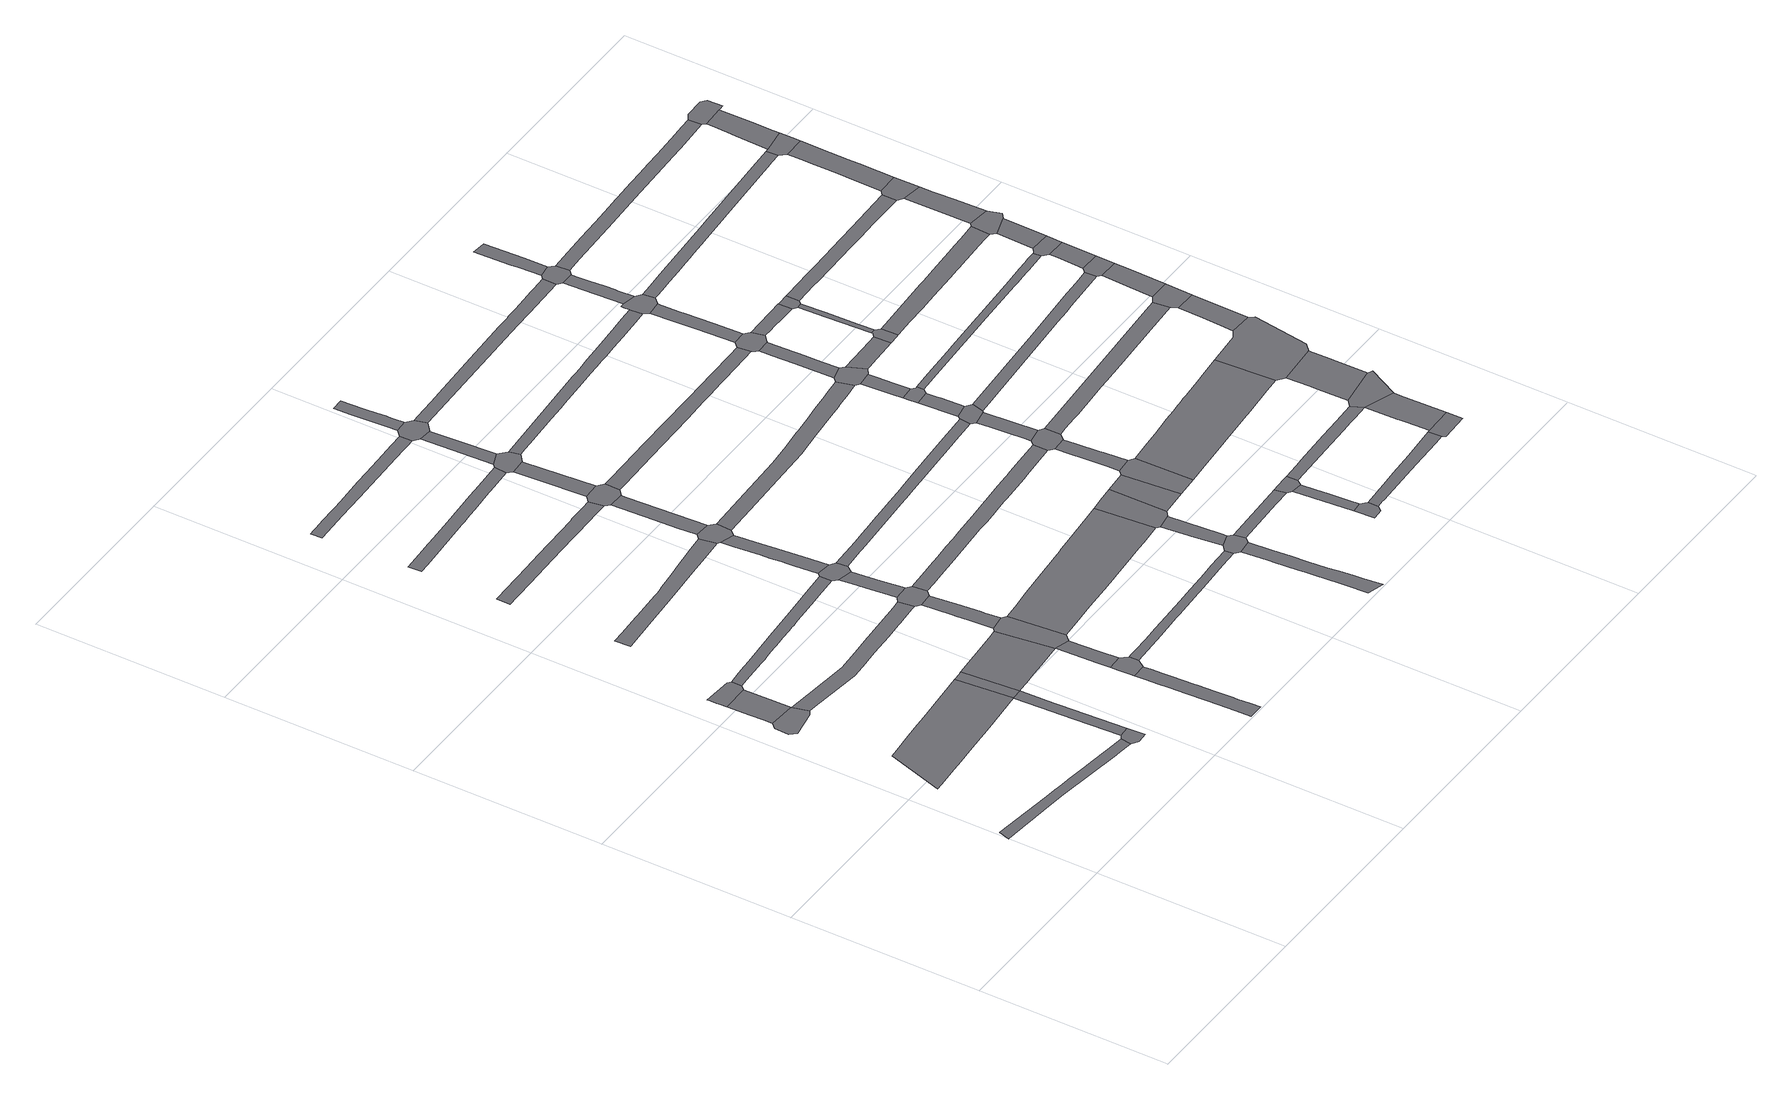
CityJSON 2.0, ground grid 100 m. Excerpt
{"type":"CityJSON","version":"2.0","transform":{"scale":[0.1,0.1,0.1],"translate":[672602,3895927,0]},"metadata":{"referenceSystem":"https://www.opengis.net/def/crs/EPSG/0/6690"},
"CityObjects":{
"road1":{"type":"Road","attributes":{"function":"9","usage":"9","RoadStructureAttribute.widthType":"3","RoadStructureAttribute.width":5.33,"RoadStructureAttribute.sectionType":"1"},"geometry":[{"type":"MultiSurface","lod":"1","boundaries":[[[0,1,2,3,4,5,6,7,8,9,10,11,12,13,14,15,16,17,18,19,20,21,22]]]}]},
"road2":{"type":"Road","attributes":{"function":"9","usage":"9","RoadStructureAttribute.widthType":"9","RoadStructureAttribute.width":-9999,"RoadStructureAttribute.sectionType":"9"},"geometry":[{"type":"MultiSurface","lod":"1","boundaries":[[[23,24,25,26,27,28,29]]]}]},
"road3":{"type":"Road","attributes":{"function":"9","usage":"9","RoadStructureAttribute.widthType":"2","RoadStructureAttribute.width":12.45,"RoadStructureAttribute.sectionType":"1"},"geometry":[{"type":"MultiSurface","lod":"1","boundaries":[[[30,31,32,33,26,25,34,35]]]}]},
"road4":{"type":"Road","attributes":{"function":"9","usage":"2","RoadStructureAttribute.widthType":"1","RoadStructureAttribute.width":29.65,"RoadStructureAttribute.sectionType":"1"},"geometry":[{"type":"MultiSurface","lod":"1","boundaries":[[[36,37,38,39,40,41,42,43,44,45,46,47,48,49]]]}]},
"road5":{"type":"Road","attributes":{"function":"9","usage":"9","RoadStructureAttribute.widthType":"9","RoadStructureAttribute.width":-9999,"RoadStructureAttribute.sectionType":"9"},"geometry":[{"type":"MultiSurface","lod":"1","boundaries":[[[50,51,52,53,54,55,30,35,56]]]}]},
"road6":{"type":"Road","attributes":{"function":"9","usage":"9","RoadStructureAttribute.widthType":"9","RoadStructureAttribute.width":-9999,"RoadStructureAttribute.sectionType":"9"},"geometry":[{"type":"MultiSurface","lod":"1","boundaries":[[[57,58,59,60,9,8]]]}]},
"road7":{"type":"Road","attributes":{"function":"9","usage":"9","RoadStructureAttribute.widthType":"3","RoadStructureAttribute.width":5.68,"RoadStructureAttribute.sectionType":"1"},"geometry":[{"type":"MultiSurface","lod":"1","boundaries":[[[61,36,62,63,64,60,59,65,66,67,68]]]}]},
"road8":{"type":"Road","attributes":{"function":"9","usage":"9","RoadStructureAttribute.widthType":"9","RoadStructureAttribute.width":-9999,"RoadStructureAttribute.sectionType":"9"},"geometry":[{"type":"MultiSurface","lod":"1","boundaries":[[[36,61,69,70,71,37]]]}]},
"road9":{"type":"Road","attributes":{"function":"9","usage":"9","RoadStructureAttribute.widthType":"2","RoadStructureAttribute.width":7.57,"RoadStructureAttribute.sectionType":"1"},"geometry":[{"type":"MultiSurface","lod":"1","boundaries":[[[25,24,72,73,74,75,76,77,78,79,80,81,82,83,84,85,86,87,88,89,90,91]]]}]},
"road10":{"type":"Road","attributes":{"function":"9","usage":"9","RoadStructureAttribute.widthType":"3","RoadStructureAttribute.width":5.57,"RoadStructureAttribute.sectionType":"1"},"geometry":[{"type":"MultiSurface","lod":"1","boundaries":[[[92,93,94,95,96,97,98,99,100,101,102,103,104,105,106,107,108,109,110,111,112,113,114,115,116,117,118,119,50,56]]]}]},
"road11":{"type":"Road","attributes":{"function":"9","usage":"2","RoadStructureAttribute.widthType":"1","RoadStructureAttribute.width":29.65,"RoadStructureAttribute.sectionType":"1"},"geometry":[{"type":"MultiSurface","lod":"1","boundaries":[[[120,121,122,70,69,123,124,125,126,127,128]]]}]},
"road12":{"type":"Road","attributes":{"function":"9","usage":"9","RoadStructureAttribute.widthType":"2","RoadStructureAttribute.width":8.12,"RoadStructureAttribute.sectionType":"1"},"geometry":[{"type":"MultiSurface","lod":"1","boundaries":[[[129,130,131,132,133,134,135,136,137,138,139,140,141,142,143,144,145,146,147,148,149,150]]]}]},
"road13":{"type":"Road","attributes":{"function":"9","usage":"9","RoadStructureAttribute.widthType":"2","RoadStructureAttribute.width":7.24,"RoadStructureAttribute.sectionType":"1"},"geometry":[{"type":"MultiSurface","lod":"1","boundaries":[[[151,152,153,154,155,156,157,158,159,160,161,162,163,164,165,166,167,168,169,170,171,172]]]}]},
"road14":{"type":"Road","attributes":{"function":"9","usage":"9","RoadStructureAttribute.widthType":"9","RoadStructureAttribute.width":-9999,"RoadStructureAttribute.sectionType":"9"},"geometry":[{"type":"MultiSurface","lod":"1","boundaries":[[[173,174,175,176,177,178,141,140,179,180]]]}]},
"road15":{"type":"Road","attributes":{"function":"9","usage":"9","RoadStructureAttribute.widthType":"2","RoadStructureAttribute.width":8.12,"RoadStructureAttribute.sectionType":"1"},"geometry":[{"type":"MultiSurface","lod":"1","boundaries":[[[181,182,183,184,175,174,185,186,128]]]}]},
"road16":{"type":"Road","attributes":{"function":"9","usage":"9","RoadStructureAttribute.widthType":"2","RoadStructureAttribute.width":6.75,"RoadStructureAttribute.sectionType":"1"},"geometry":[{"type":"MultiSurface","lod":"1","boundaries":[[[187,188,189,190,191,192,193,194,195,196,197,198,199,200,201,202,203,204,205,206,207,208,209,210]]]}]},
"road17":{"type":"Road","attributes":{"function":"9","usage":"9","RoadStructureAttribute.widthType":"9","RoadStructureAttribute.width":-9999,"RoadStructureAttribute.sectionType":"9"},"geometry":[{"type":"MultiSurface","lod":"1","boundaries":[[[211,212,120,128,186,213,214,215]]]}]},
"road18":{"type":"Road","attributes":{"function":"9","usage":"9","RoadStructureAttribute.widthType":"2","RoadStructureAttribute.width":7.57,"RoadStructureAttribute.sectionType":"1"},"geometry":[{"type":"MultiSurface","lod":"1","boundaries":[[[216,217,218,219,212,211,220,221,222,223,224,225]]]}]},
"road19":{"type":"Road","attributes":{"function":"9","usage":"9","RoadStructureAttribute.widthType":"2","RoadStructureAttribute.width":6.15,"RoadStructureAttribute.sectionType":"1"},"geometry":[{"type":"MultiSurface","lod":"1","boundaries":[[[226,227,228,229,230,231,232,233,234,235,236,237,238,239,240,241,242,243,244]]]}]},
"road20":{"type":"Road","attributes":{"function":"9","usage":"9","RoadStructureAttribute.widthType":"9","RoadStructureAttribute.width":-9999,"RoadStructureAttribute.sectionType":"9"},"geometry":[{"type":"MultiSurface","lod":"1","boundaries":[[[224,245,246,247,248,85,84,225]]]}]},
"road21":{"type":"Road","attributes":{"function":"9","usage":"9","RoadStructureAttribute.widthType":"2","RoadStructureAttribute.width":7.57,"RoadStructureAttribute.sectionType":"1"},"geometry":[{"type":"MultiSurface","lod":"1","boundaries":[[[247,249,250,251,252,253,254,248]]]}]},
"road22":{"type":"Road","attributes":{"function":"9","usage":"9","RoadStructureAttribute.widthType":"9","RoadStructureAttribute.width":-9999,"RoadStructureAttribute.sectionType":"9"},"geometry":[{"type":"MultiSurface","lod":"1","boundaries":[[[255,108,107,251,250,256,257,258]]]}]},
"road23":{"type":"Road","attributes":{"function":"9","usage":"9","RoadStructureAttribute.widthType":"3","RoadStructureAttribute.width":5.74,"RoadStructureAttribute.sectionType":"1"},"geometry":[{"type":"MultiSurface","lod":"1","boundaries":[[[259,260,261,262,263,264,265,266,267,268,269,270,271,272,273,274,275,276,277,278,279,280]]]}]},
"road24":{"type":"Road","attributes":{"function":"9","usage":"9","RoadStructureAttribute.widthType":"2","RoadStructureAttribute.width":7.57,"RoadStructureAttribute.sectionType":"1"},"geometry":[{"type":"MultiSurface","lod":"1","boundaries":[[[281,282,283,284,285,286,287,288,289,290,291,292,293,294,295,255,258]]]}]},
"road25":{"type":"Road","attributes":{"function":"9","usage":"9","RoadStructureAttribute.widthType":"9","RoadStructureAttribute.width":-9999,"RoadStructureAttribute.sectionType":"9"},"geometry":[{"type":"MultiSurface","lod":"1","boundaries":[[[157,287,286,296,297,298,299,158]]]}]},
"road26":{"type":"Road","attributes":{"function":"9","usage":"9","RoadStructureAttribute.widthType":"3","RoadStructureAttribute.width":4.39,"RoadStructureAttribute.sectionType":"1"},"geometry":[{"type":"MultiSurface","lod":"1","boundaries":[[[179,300,301,302,303,304,305,306,307,308,309,310,311,312,313,314,315,316,317,318,319,180]]]}]},
"road27":{"type":"Road","attributes":{"function":"9","usage":"9","RoadStructureAttribute.widthType":"2","RoadStructureAttribute.width":7.57,"RoadStructureAttribute.sectionType":"1"},"geometry":[{"type":"MultiSurface","lod":"1","boundaries":[[[320,321,322,299,298,323,324]]]}]},
"road28":{"type":"Road","attributes":{"function":"9","usage":"9","RoadStructureAttribute.widthType":"9","RoadStructureAttribute.width":-9999,"RoadStructureAttribute.sectionType":"9"},"geometry":[{"type":"MultiSurface","lod":"1","boundaries":[[[325,326,327,328,329,187,210,320,324]]]}]},
"road29":{"type":"Road","attributes":{"function":"9","usage":"2","RoadStructureAttribute.widthType":"1","RoadStructureAttribute.width":29.65,"RoadStructureAttribute.sectionType":"1"},"geometry":[{"type":"MultiSurface","lod":"1","boundaries":[[[214,330,331,332,333,334,335,336,337,338,339,340,341,342,343,344,345,346,347,348,349,350,351,352,215]]]}]},
"road30":{"type":"Road","attributes":{"function":"9","usage":"9","RoadStructureAttribute.widthType":"2","RoadStructureAttribute.width":7.57,"RoadStructureAttribute.sectionType":"1"},"geometry":[{"type":"MultiSurface","lod":"1","boundaries":[[[327,353,354,355,356,357,328]]]}]},
"road31":{"type":"Road","attributes":{"function":"9","usage":"9","RoadStructureAttribute.widthType":"9","RoadStructureAttribute.width":-9999,"RoadStructureAttribute.sectionType":"9"},"geometry":[{"type":"MultiSurface","lod":"1","boundaries":[[[236,235,358,355,354,359,360,361,362]]]}]},
"road32":{"type":"Road","attributes":{"function":"9","usage":"9","RoadStructureAttribute.widthType":"2","RoadStructureAttribute.width":7.57,"RoadStructureAttribute.sectionType":"1"},"geometry":[{"type":"MultiSurface","lod":"1","boundaries":[[[361,363,364,365,366,362]]]}]},
"road33":{"type":"Road","attributes":{"function":"9","usage":"9","RoadStructureAttribute.widthType":"9","RoadStructureAttribute.width":-9999,"RoadStructureAttribute.sectionType":"9"},"geometry":[{"type":"MultiSurface","lod":"1","boundaries":[[[367,368,266,265,366,365,369,370,371]]]}]},
"road34":{"type":"Road","attributes":{"function":"9","usage":"9","RoadStructureAttribute.widthType":"2","RoadStructureAttribute.width":7.57,"RoadStructureAttribute.sectionType":"1"},"geometry":[{"type":"MultiSurface","lod":"1","boundaries":[[[372,373,374,375,376,368,367,377,378,379,380,381,382]]]}]},
"road35":{"type":"Road","attributes":{"function":"9","usage":"9","RoadStructureAttribute.widthType":"2","RoadStructureAttribute.width":7.35,"RoadStructureAttribute.sectionType":"1"},"geometry":[{"type":"MultiSurface","lod":"1","boundaries":[[[245,383,384,385,386,387,388,389,390,391,392,393,394,395,396,397,398,399,400,401,402,403,404,405,406,407,408,409,410,246]]]}]},
"road36":{"type":"Road","attributes":{"function":"9","usage":"9","RoadStructureAttribute.widthType":"2","RoadStructureAttribute.width":7.9,"RoadStructureAttribute.sectionType":"1"},"geometry":[{"type":"MultiSurface","lod":"1","boundaries":[[[411,412,413,414,415,416,417,418,419,420,421,422,423,424,425,426,427,428]]]}]},
"road37":{"type":"Road","attributes":{"function":"9","usage":"9","RoadStructureAttribute.widthType":"3","RoadStructureAttribute.width":5.28,"RoadStructureAttribute.sectionType":"1"},"geometry":[{"type":"MultiSurface","lod":"1","boundaries":[[[429,430,431,432,433,434,435,436,437,438,439,257,256,440,441,442,443,444,445,446,447,448,449]]]}]},
"road38":{"type":"Road","attributes":{"function":"9","usage":"9","RoadStructureAttribute.widthType":"9","RoadStructureAttribute.width":-9999,"RoadStructureAttribute.sectionType":"9"},"geometry":[{"type":"MultiSurface","lod":"1","boundaries":[[[419,418,450,451,452,453,309,308]]]}]},
"road39":{"type":"Road","attributes":{"function":"9","usage":"9","RoadStructureAttribute.widthType":"2","RoadStructureAttribute.width":7.9,"RoadStructureAttribute.sectionType":"1"},"geometry":[{"type":"MultiSurface","lod":"1","boundaries":[[[452,454,455,456,457,458,453]]]}]},
"road40":{"type":"Road","attributes":{"function":"9","usage":"9","RoadStructureAttribute.widthType":"2","RoadStructureAttribute.width":8,"RoadStructureAttribute.sectionType":"1"},"geometry":[{"type":"MultiSurface","lod":"1","boundaries":[[[296,459,460,461,462,463,464,465,466,467,468,469,470,471,472,473,474,475,476,477,478,479,480,481,482,297]]]}]},
"road41":{"type":"Road","attributes":{"function":"9","usage":"9","RoadStructureAttribute.widthType":"9","RoadStructureAttribute.width":-9999,"RoadStructureAttribute.sectionType":"9"},"geometry":[{"type":"MultiSurface","lod":"1","boundaries":[[[456,455,483,484,485,341,340]]]}]},
"road42":{"type":"Road","attributes":{"function":"9","usage":"9","RoadStructureAttribute.widthType":"2","RoadStructureAttribute.width":7.01,"RoadStructureAttribute.sectionType":"1"},"geometry":[{"type":"MultiSurface","lod":"1","boundaries":[[[486,487,488,489,490,491,492,493,494,495,496,497,498,326,325,499,500,501,502,503,504,505,506,507,508,509,510]]]}]},
"road43":{"type":"Road","attributes":{"function":"9","usage":"9","RoadStructureAttribute.widthType":"3","RoadStructureAttribute.width":5.74,"RoadStructureAttribute.sectionType":"1"},"geometry":[{"type":"MultiSurface","lod":"1","boundaries":[[[450,511,512,513,514,451]]]}]},
"road44":{"type":"Road","attributes":{"function":"9","usage":"2","RoadStructureAttribute.widthType":"1","RoadStructureAttribute.width":29.65,"RoadStructureAttribute.sectionType":"1"},"geometry":[{"type":"MultiSurface","lod":"1","boundaries":[[[515,484,483,516]]]}]},
"road45":{"type":"Road","attributes":{"function":"9","usage":"9","RoadStructureAttribute.widthType":"3","RoadStructureAttribute.width":5.8,"RoadStructureAttribute.sectionType":"1"},"geometry":[{"type":"MultiSurface","lod":"1","boundaries":[[[517,518,519,520,521,522,523,524,525,526,360,359,527,528,529,530,531,532,533,534,535,536,537,538,539,540,541,542]]]}]},
"road46":{"type":"Road","attributes":{"function":"9","usage":"9","RoadStructureAttribute.widthType":"9","RoadStructureAttribute.width":-9999,"RoadStructureAttribute.sectionType":"9"},"geometry":[{"type":"MultiSurface","lod":"1","boundaries":[[[543,544,515,516,545,546]]]}]},
"road47":{"type":"Road","attributes":{"function":"9","usage":"9","RoadStructureAttribute.widthType":"9","RoadStructureAttribute.width":-9999,"RoadStructureAttribute.sectionType":"9"},"geometry":[{"type":"MultiSurface","lod":"1","boundaries":[[[547,548,549,550,551,552]]]}]},
"road48":{"type":"Road","attributes":{"function":"9","usage":"9","RoadStructureAttribute.widthType":"3","RoadStructureAttribute.width":5.39,"RoadStructureAttribute.sectionType":"1"},"geometry":[{"type":"MultiSurface","lod":"1","boundaries":[[[550,553,554,555,556,557,551]]]}]},
"road49":{"type":"Road","attributes":{"function":"9","usage":"9","RoadStructureAttribute.widthType":"2","RoadStructureAttribute.width":6.34,"RoadStructureAttribute.sectionType":"1"},"geometry":[{"type":"MultiSurface","lod":"1","boundaries":[[[370,558,559,560,561,562,563,564,565,566,567,568,569,570,571,572,573,574,575,371]]]}]},
"road50":{"type":"Road","attributes":{"function":"9","usage":"9","RoadStructureAttribute.widthType":"2","RoadStructureAttribute.width":7.43,"RoadStructureAttribute.sectionType":"1"},"geometry":[{"type":"MultiSurface","lod":"1","boundaries":[[[576,577,578,579,544,543,580,581,582,583,584]]]}]},
"road51":{"type":"Road","attributes":{"function":"9","usage":"9","RoadStructureAttribute.widthType":"9","RoadStructureAttribute.width":-9999,"RoadStructureAttribute.sectionType":"9"},"geometry":[{"type":"MultiSurface","lod":"1","boundaries":[[[512,557,556,585,586,587,588,513]]]}]},
"road52":{"type":"Road","attributes":{"function":"9","usage":"9","RoadStructureAttribute.widthType":"9","RoadStructureAttribute.width":-9999,"RoadStructureAttribute.sectionType":"9"},"geometry":[{"type":"MultiSurface","lod":"1","boundaries":[[[589,590,591,592,397,396,576,584]]]}]},
"road53":{"type":"Road","attributes":{"function":"9","usage":"9","RoadStructureAttribute.widthType":"2","RoadStructureAttribute.width":7.43,"RoadStructureAttribute.sectionType":"1"},"geometry":[{"type":"MultiSurface","lod":"1","boundaries":[[[593,594,595,596,597,592,591]]]}]},
"road54":{"type":"Road","attributes":{"function":"9","usage":"9","RoadStructureAttribute.widthType":"9","RoadStructureAttribute.width":-9999,"RoadStructureAttribute.sectionType":"9"},"geometry":[{"type":"MultiSurface","lod":"1","boundaries":[[[598,449,448,594,593,599,600,601]]]}]},
"road55":{"type":"Road","attributes":{"function":"9","usage":"9","RoadStructureAttribute.widthType":"2","RoadStructureAttribute.width":7.43,"RoadStructureAttribute.sectionType":"1"},"geometry":[{"type":"MultiSurface","lod":"1","boundaries":[[[602,603,604,605,598,601]]]}]},
"road56":{"type":"Road","attributes":{"function":"9","usage":"9","RoadStructureAttribute.widthType":"9","RoadStructureAttribute.width":-9999,"RoadStructureAttribute.sectionType":"9"},"geometry":[{"type":"MultiSurface","lod":"1","boundaries":[[[606,607,605,604,608,609,610,611]]]}]},
"road57":{"type":"Road","attributes":{"function":"9","usage":"9","RoadStructureAttribute.widthType":"2","RoadStructureAttribute.width":7.43,"RoadStructureAttribute.sectionType":"1"},"geometry":[{"type":"MultiSurface","lod":"1","boundaries":[[[612,606,611,613,614,615,616]]]}]},
"road58":{"type":"Road","attributes":{"function":"9","usage":"9","RoadStructureAttribute.widthType":"3","RoadStructureAttribute.width":5.54,"RoadStructureAttribute.sectionType":"1"},"geometry":[{"type":"MultiSurface","lod":"1","boundaries":[[[548,617,618,619,620,621,622,623,624,625,626,627,628,629,630,549]]]}]},
"road59":{"type":"Road","attributes":{"function":"9","usage":"9","RoadStructureAttribute.widthType":"9","RoadStructureAttribute.width":-9999,"RoadStructureAttribute.sectionType":"9"},"geometry":[{"type":"MultiSurface","lod":"1","boundaries":[[[615,631,632,633,634,469,468,616]]]}]},
"road60":{"type":"Road","attributes":{"function":"9","usage":"9","RoadStructureAttribute.widthType":"2","RoadStructureAttribute.width":7.43,"RoadStructureAttribute.sectionType":"1"},"geometry":[{"type":"MultiSurface","lod":"1","boundaries":[[[635,636,637,634,633,638,639,640,641,642]]]}]},
"road61":{"type":"Road","attributes":{"function":"9","usage":"9","RoadStructureAttribute.widthType":"3","RoadStructureAttribute.width":5.74,"RoadStructureAttribute.sectionType":"1"},"geometry":[{"type":"MultiSurface","lod":"1","boundaries":[[[643,644,645,646,586,585,647,648,649,650,651,652,653]]]}]},
"road62":{"type":"Road","attributes":{"function":"9","usage":"2","RoadStructureAttribute.widthType":"1","RoadStructureAttribute.width":29.65,"RoadStructureAttribute.sectionType":"1"},"geometry":[{"type":"MultiSurface","lod":"1","boundaries":[[[654,655,656,657,658,659,660,661,662,663,664,665,666,667,546,545,668,669,670,671,672,673,674,675,676]]]}]},
"road63":{"type":"Road","attributes":{"function":"9","usage":"9","RoadStructureAttribute.widthType":"9","RoadStructureAttribute.width":-9999,"RoadStructureAttribute.sectionType":"9"},"geometry":[{"type":"MultiSurface","lod":"1","boundaries":[[[677,642,641,678,679,680,681,682,486,510]]]}]},
"road64":{"type":"Road","attributes":{"function":"9","usage":"9","RoadStructureAttribute.widthType":"2","RoadStructureAttribute.width":8.7,"RoadStructureAttribute.sectionType":"1"},"geometry":[{"type":"MultiSurface","lod":"1","boundaries":[[[683,684,632,631,685,686,687,688]]]}]},
"road65":{"type":"Road","attributes":{"function":"9","usage":"9","RoadStructureAttribute.widthType":"2","RoadStructureAttribute.width":7.43,"RoadStructureAttribute.sectionType":"1"},"geometry":[{"type":"MultiSurface","lod":"1","boundaries":[[[689,690,691,692,682,681,693,694,695,696,697,698]]]}]},
"road66":{"type":"Road","attributes":{"function":"9","usage":"9","RoadStructureAttribute.widthType":"9","RoadStructureAttribute.width":-9999,"RoadStructureAttribute.sectionType":"9"},"geometry":[{"type":"MultiSurface","lod":"1","boundaries":[[[698,697,699,700,701,702,703,704,705,542,541]]]}]},
"road67":{"type":"Road","attributes":{"function":"9","usage":"9","RoadStructureAttribute.widthType":"2","RoadStructureAttribute.width":6.74,"RoadStructureAttribute.sectionType":"1"},"geometry":[{"type":"MultiSurface","lod":"1","boundaries":[[[706,707,708,709,710,711,712,680,679,713,714,715,716,717]]]}]},
"road68":{"type":"Road","attributes":{"function":"9","usage":"9","RoadStructureAttribute.widthType":"2","RoadStructureAttribute.width":7.43,"RoadStructureAttribute.sectionType":"1"},"geometry":[{"type":"MultiSurface","lod":"1","boundaries":[[[718,719,720,721,722,723,724,725,702,701]]]}]},
"road69":{"type":"Road","attributes":{"function":"9","usage":"9","RoadStructureAttribute.widthType":"9","RoadStructureAttribute.width":-9999,"RoadStructureAttribute.sectionType":"9"},"geometry":[{"type":"MultiSurface","lod":"1","boundaries":[[[726,727,688,687,728,729,730,731]]]}]},
"road70":{"type":"Road","attributes":{"function":"9","usage":"9","RoadStructureAttribute.widthType":"9","RoadStructureAttribute.width":-9999,"RoadStructureAttribute.sectionType":"9"},"geometry":[{"type":"MultiSurface","lod":"1","boundaries":[[[732,733,734,563,562,724,723,735]]]}]},
"road71":{"type":"Road","attributes":{"function":"9","usage":"9","RoadStructureAttribute.widthType":"9","RoadStructureAttribute.width":-9999,"RoadStructureAttribute.sectionType":"9"},"geometry":[{"type":"MultiSurface","lod":"1","boundaries":[[[736,625,624,737,738,739,740]]]}]},
"road72":{"type":"Road","attributes":{"function":"9","usage":"9","RoadStructureAttribute.widthType":"2","RoadStructureAttribute.width":7.89,"RoadStructureAttribute.sectionType":"1"},"geometry":[{"type":"MultiSurface","lod":"1","boundaries":[[[741,742,743,744,745,746,747,748,749,750,751,752,753,754,590,589]]]}]},
"road73":{"type":"Road","attributes":{"function":"9","usage":"9","RoadStructureAttribute.widthType":"4","RoadStructureAttribute.width":2.58,"RoadStructureAttribute.sectionType":"1"},"geometry":[{"type":"MultiSurface","lod":"1","boundaries":[[[755,756,757,758,759,726,731]]]}]},
"road74":{"type":"Road","attributes":{"function":"9","usage":"9","RoadStructureAttribute.widthType":"2","RoadStructureAttribute.width":7.43,"RoadStructureAttribute.sectionType":"1"},"geometry":[{"type":"MultiSurface","lod":"1","boundaries":[[[760,761,762,763,764,734,733]]]}]},
"road75":{"type":"Road","attributes":{"function":"9","usage":"9","RoadStructureAttribute.widthType":"1","RoadStructureAttribute.width":15.35,"RoadStructureAttribute.sectionType":"1"},"geometry":[{"type":"MultiSurface","lod":"1","boundaries":[[[739,765,766,652,767,768,769,770,740]]]}]},
"road76":{"type":"Road","attributes":{"function":"9","usage":"9","RoadStructureAttribute.widthType":"9","RoadStructureAttribute.width":-9999,"RoadStructureAttribute.sectionType":"9"},"geometry":[{"type":"MultiSurface","lod":"1","boundaries":[[[771,706,717,758,757,772,773]]]}]},
"road77":{"type":"Road","attributes":{"function":"9","usage":"9","RoadStructureAttribute.widthType":"2","RoadStructureAttribute.width":6.07,"RoadStructureAttribute.sectionType":"1"},"geometry":[{"type":"MultiSurface","lod":"1","boundaries":[[[774,775,776,777,778,779,780,600,599,781,782,783,784,785,786,787]]]}]},
"road78":{"type":"Road","attributes":{"function":"9","usage":"9","RoadStructureAttribute.widthType":"9","RoadStructureAttribute.width":-9999,"RoadStructureAttribute.sectionType":"9"},"geometry":[{"type":"MultiSurface","lod":"1","boundaries":[[[652,766,788,789,790,791,653]]]}]},
"road79":{"type":"Road","attributes":{"function":"9","usage":"9","RoadStructureAttribute.widthType":"4","RoadStructureAttribute.width":3.85,"RoadStructureAttribute.sectionType":"1"},"geometry":[{"type":"MultiSurface","lod":"1","boundaries":[[[792,793,794,795,796,797,798,799,800,609,608,801,802,803,804,805,806,807,808,809]]]}]},
"road80":{"type":"Road","attributes":{"function":"9","usage":"9","RoadStructureAttribute.widthType":"1","RoadStructureAttribute.width":15.35,"RoadStructureAttribute.sectionType":"1"},"geometry":[{"type":"MultiSurface","lod":"1","boundaries":[[[810,811,812,813,791,790,814,815,816]]]}]},
"road81":{"type":"Road","attributes":{"function":"9","usage":"9","RoadStructureAttribute.widthType":"9","RoadStructureAttribute.width":-9999,"RoadStructureAttribute.sectionType":"9"},"geometry":[{"type":"MultiSurface","lod":"1","boundaries":[[[817,818,819,820,821,822,823,824,676,675,810,816]]]}]},
"road82":{"type":"Road","attributes":{"function":"9","usage":"9","RoadStructureAttribute.widthType":"2","RoadStructureAttribute.width":8.7,"RoadStructureAttribute.sectionType":"1"},"geometry":[{"type":"MultiSurface","lod":"1","boundaries":[[[825,826,827,828,829,830,831,832,833,834,835,836,837,838,839,840,841,842,843,844,845,730,729]]]}]},
"road83":{"type":"Road","attributes":{"function":"9","usage":"9","RoadStructureAttribute.widthType":"2","RoadStructureAttribute.width":11.16,"RoadStructureAttribute.sectionType":"1"},"geometry":[{"type":"MultiSurface","lod":"1","boundaries":[[[846,847,848,820,819,849]]]}]},
"road84":{"type":"Road","attributes":{"function":"9","usage":"9","RoadStructureAttribute.widthType":"2","RoadStructureAttribute.width":6.74,"RoadStructureAttribute.sectionType":"1"},"geometry":[{"type":"MultiSurface","lod":"1","boundaries":[[[772,850,851,852,853,854,855,856,857,858,859,860,861,862,863,864,865,773]]]}]},
"road85":{"type":"Road","attributes":{"function":"9","usage":"9","RoadStructureAttribute.widthType":"3","RoadStructureAttribute.width":5.98,"RoadStructureAttribute.sectionType":"1"},"geometry":[{"type":"MultiSurface","lod":"1","boundaries":[[[866,867,868,869,870,871,700,699,872,873,874,875,876,877,878,879,880,881,882,883,884,885,886]]]}]},
"road86":{"type":"Road","attributes":{"function":"9","usage":"9","RoadStructureAttribute.widthType":"9","RoadStructureAttribute.width":-9999,"RoadStructureAttribute.sectionType":"9"},"geometry":[{"type":"MultiSurface","lod":"1","boundaries":[[[751,846,849,887,888,752]]]}]},
"road87":{"type":"Road","attributes":{"function":"9","usage":"9","RoadStructureAttribute.widthType":"2","RoadStructureAttribute.width":6.76,"RoadStructureAttribute.sectionType":"1"},"geometry":[{"type":"MultiSurface","lod":"1","boundaries":[[[889,890,891,892,893,894,895,896,897,898,899,900,901,902,903,904,905,906,907,908,909,910,732,735]]]}]},
"road88":{"type":"Road","attributes":{"function":"9","usage":"9","RoadStructureAttribute.widthType":"2","RoadStructureAttribute.width":11.16,"RoadStructureAttribute.sectionType":"1"},"geometry":[{"type":"MultiSurface","lod":"1","boundaries":[[[911,888,887,912,913,914]]]}]},
"road89":{"type":"Road","attributes":{"function":"9","usage":"9","RoadStructureAttribute.widthType":"9","RoadStructureAttribute.width":-9999,"RoadStructureAttribute.sectionType":"9"},"geometry":[{"type":"MultiSurface","lod":"1","boundaries":[[[914,913,915,916,774,787]]]}]},
"road90":{"type":"Road","attributes":{"function":"9","usage":"9","RoadStructureAttribute.widthType":"2","RoadStructureAttribute.width":11.16,"RoadStructureAttribute.sectionType":"1"},"geometry":[{"type":"MultiSurface","lod":"1","boundaries":[[[917,918,916,915,919,920]]]}]},
"road91":{"type":"Road","attributes":{"function":"9","usage":"9","RoadStructureAttribute.widthType":"9","RoadStructureAttribute.width":-9999,"RoadStructureAttribute.sectionType":"9"},"geometry":[{"type":"MultiSurface","lod":"1","boundaries":[[[919,921,922,923,792,809,920]]]}]},
"road92":{"type":"Road","attributes":{"function":"9","usage":"9","RoadStructureAttribute.widthType":"2","RoadStructureAttribute.width":11.16,"RoadStructureAttribute.sectionType":"1"},"geometry":[{"type":"MultiSurface","lod":"1","boundaries":[[[921,924,925,922]]]}]},
"road93":{"type":"Road","attributes":{"function":"9","usage":"9","RoadStructureAttribute.widthType":"9","RoadStructureAttribute.width":-9999,"RoadStructureAttribute.sectionType":"9"},"geometry":[{"type":"MultiSurface","lod":"1","boundaries":[[[926,927,928,838,837,925,924]]]}]},
"road94":{"type":"Road","attributes":{"function":"9","usage":"9","RoadStructureAttribute.widthType":"2","RoadStructureAttribute.width":11.16,"RoadStructureAttribute.sectionType":"1"},"geometry":[{"type":"MultiSurface","lod":"1","boundaries":[[[929,928,927,930,931,932,933,934]]]}]},
"road95":{"type":"Road","attributes":{"function":"9","usage":"9","RoadStructureAttribute.widthType":"9","RoadStructureAttribute.width":-9999,"RoadStructureAttribute.sectionType":"9"},"geometry":[{"type":"MultiSurface","lod":"1","boundaries":[[[933,935,936,937,859,858,934]]]}]},
"road96":{"type":"Road","attributes":{"function":"9","usage":"9","RoadStructureAttribute.widthType":"2","RoadStructureAttribute.width":11.16,"RoadStructureAttribute.sectionType":"1"},"geometry":[{"type":"MultiSurface","lod":"1","boundaries":[[[938,939,940,941,942,943,936,935,944,945,946,947,948]]]}]},
"road97":{"type":"Road","attributes":{"function":"9","usage":"9","RoadStructureAttribute.widthType":"9","RoadStructureAttribute.width":-9999,"RoadStructureAttribute.sectionType":"9"},"geometry":[{"type":"MultiSurface","lod":"1","boundaries":[[[949,886,885,948,947,950,951,952,953]]]}]},
"road98":{"type":"Road","attributes":{"function":"9","usage":"9","RoadStructureAttribute.widthType":"2","RoadStructureAttribute.width":11.16,"RoadStructureAttribute.sectionType":"1"},"geometry":[{"type":"MultiSurface","lod":"1","boundaries":[[[954,955,956,957,953,952,958,959,960]]]}]},
"road99":{"type":"Road","attributes":{"function":"9","usage":"9","RoadStructureAttribute.widthType":"9","RoadStructureAttribute.width":-9999,"RoadStructureAttribute.sectionType":"9"},"geometry":[{"type":"MultiSurface","lod":"1","boundaries":[[[961,962,898,897,954,960,963,964,965]]]}]}
},
"vertices":[
[3,468,0],[6,468,0],[104,458,0],[200,448,0],[317,436,0],[405,427,0],[773,378,0],[798,375,0],[873,366,0],[880,420,0],[786,432,0],[758,435,0],[636,451,0],[634,451,0],[507,467,0],[479,470,0],[434,476,0],[424,477,0],[374,483,0],[340,487,0],[85,519,0],[23,526,0],[20,527,0],
[288,1702,0],[310,1716,0],[288,1799,0],[146,1809,0],[120,1783,0],[117,1705,0],[145,1675,0],
[139,2045,0],[140,1989,0],[142,1931,0],[145,1857,0],[286,1892,0],[283,2048,0],
[875,986,0],[850,1282,0],[542,1256,0],[456,1249,0],[372,1242,0],[295,1235,0],[233,1230,0],[138,929,0],[173,932,0],[296,941,0],[360,946,0],[446,953,0],[634,967,0],[872,986,0],
[304,2126,0],[285,2138,0],[135,2148,0],[136,2131,0],[137,2099,0],[137,2081,0],[301,2070,0],
[910,343,0],[964,346,0],[959,436,0],[903,433,0],
[933,989,0],[875,983,0],[885,783,0],[887,747,0],[956,512,0],[939,861,0],[939,867,0],[933,988,0],
[933,991,0],[908,1287,0],[890,1285,0],
[352,1711,0],[585,1683,0],[631,1678,0],[736,1685,0],[749,1685,0],[823,1690,0],[861,1693,0],[953,1698,0],[1046,1704,0],[1061,1705,0],[1125,1709,0],[1179,1713,0],[1202,1714,0],[1187,1795,0],[1141,1792,0],[871,1773,0],[803,1768,0],[656,1758,0],[408,1785,0],[291,1798,0],
[346,2073,0],[485,2082,0],[517,2084,0],[554,2087,0],[611,2091,0],[630,2092,0],[678,2095,0],[695,2097,0],[747,2100,0],[783,2103,0],[794,2103,0],[832,2106,0],[902,2111,0],[992,2117,0],[1035,2120,0],[1158,2128,0],[1159,2191,0],[1005,2179,0],[984,2177,0],[916,2172,0],[784,2162,0],[650,2152,0],[633,2151,0],[584,2147,0],[562,2145,0],[469,2138,0],[428,2135,0],[375,2131,0],
[1237,1315,0],[1201,1312,0],[1186,1310,0],[950,992,0],[990,995,0],[996,995,0],[1070,1001,0],[1142,1007,0],[1279,1017,0],
[1407,53,0],[1406,68,0],[1401,127,0],[1400,151,0],[1395,243,0],[1390,337,0],[1389,355,0],[1383,466,0],[1382,498,0],[1380,519,0],[1378,568,0],[1375,612,0],[1300,609,0],[1302,555,0],[1306,485,0],[1308,436,0],[1313,347,0],[1319,234,0],[1324,132,0],[1327,60,0],[1330,10,0],[1410,11,0],
[280,2645,0],[481,2660,0],[617,2670,0],[718,2678,0],[880,2690,0],[967,2697,0],[1117,2708,0],[1100,2796,0],[1061,2792,0],[1000,2786,0],[957,2781,0],[917,2777,0],[902,2775,0],[814,2764,0],[718,2753,0],[698,2750,0],[672,2747,0],[644,2746,0],[487,2737,0],[471,2737,0],[343,2730,0],[275,2726,0],
[1387,721,0],[1372,737,0],[1293,733,0],[1295,692,0],[1298,645,0],[1299,630,0],[1405,653,0],[1403,704,0],
[1279,1014,0],[1288,829,0],[1289,810,0],[1292,757,0],[1365,839,0],[1355,994,0],
[1064,3359,0],[1017,3357,0],[919,3355,0],[906,3354,0],[725,3350,0],[693,3349,0],[638,3347,0],[552,3345,0],[524,3344,0],[416,3341,0],[345,3339,0],[250,3337,0],[249,3265,0],[304,3267,0],[325,3267,0],[422,3269,0],[493,3271,0],[621,3274,0],[808,3278,0],[866,3279,0],[911,3280,0],[964,3281,0],[983,3281,0],[1076,3283,0],
[1335,1338,0],[1255,1330,0],[1386,1026,0],[1387,1027,0],[1361,1323,0],
[1238,1544,0],[1240,1516,0],[1245,1451,0],[1251,1381,0],[1327,1425,0],[1325,1443,0],[1323,1467,0],[1316,1539,0],[1301,1699,0],[1226,1693,0],
[291,3731,0],[405,3739,0],[620,3754,0],[643,3755,0],[697,3759,0],[745,3762,0],[811,3767,0],[884,3772,0],[894,3772,0],[1045,3783,0],[1051,3846,0],[899,3837,0],[821,3832,0],[603,3819,0],[470,3811,0],[393,3807,0],[367,3805,0],[236,3797,0],[242,3728,0],
[1324,1725,0],[1317,1799,0],[1291,1818,0],[1213,1814,0],
[1276,1941,0],[1259,2087,0],[1183,2105,0],[1190,2035,0],[1199,1946,0],[1209,1855,0],
[1173,2209,0],[1286,2123,0],[1281,2179,0],[1251,2198,0],
[210,4237,0],[391,4243,0],[544,4248,0],[871,4259,0],[943,4261,0],[973,4262,0],[1017,4264,0],[1017,4328,0],[944,4325,0],[897,4323,0],[860,4322,0],[713,4316,0],[636,4313,0],[510,4308,0],[427,4304,0],[371,4302,0],[346,4301,0],[318,4300,0],[285,4299,0],[252,4297,0],[235,4297,0],[205,4295,0],
[1238,2333,0],[1228,2431,0],[1215,2571,0],[1211,2610,0],[1210,2625,0],[1205,2675,0],[1130,2697,0],[1136,2629,0],[1138,2605,0],[1147,2498,0],[1149,2477,0],[1152,2449,0],[1157,2394,0],[1160,2359,0],[1162,2329,0],
[1230,2704,0],[1233,2784,0],[1204,2813,0],[1122,2818,0],
[1606,664,0],[1694,668,0],[1752,671,0],[1778,673,0],[1954,682,0],[1968,683,0],[2062,688,0],[2183,694,0],[2285,699,0],[2279,743,0],[2156,737,0],[2088,734,0],[1927,726,0],[1867,723,0],[1641,712,0],[1602,710,0],[1587,709,0],[1535,707,0],[1472,704,0],[1419,704,0],
[1099,3259,0],[1110,3039,0],[1117,2914,0],[1182,3231,0],[1181,3256,0],
[1211,3283,0],[1214,3362,0],[1179,3389,0],[1094,3386,0],[1078,3371,0],
[1461,1033,0],[1484,1035,0],[1617,1045,0],[1752,1054,0],[1835,1060,0],[1897,1065,0],[1976,1071,0],[2063,1078,0],[2158,1085,0],[2175,1087,0],[2254,1093,0],[2226,1403,0],[2165,1397,0],[1973,1379,0],[1900,1373,0],[1883,1371,0],[1835,1367,0],[1792,1363,0],[1725,1357,0],[1637,1349,0],[1571,1343,0],[1530,1339,0],[1437,1330,0],
[1157,3668,0],[1150,3762,0],[1068,3757,0],[1079,3597,0],[1091,3431,0],
[1055,3771,0],[1192,3798,0],[1181,3853,0],[1137,3891,0],[1069,3863,0],
[1126,4087,0],[1120,4202,0],[1118,4234,0],[1050,4238,0],
[1112,4363,0],[1047,4357,0],[1141,4253,0],[1165,4273,0],[1149,4334,0],
[1028,4686,0],[1033,4593,0],[1038,4509,0],[1042,4447,0],[1044,4410,0],[1109,4418,0],[1108,4433,0],[1107,4457,0],[1103,4508,0],[1099,4571,0],[1091,4689,0],
[1379,1728,0],[1457,1733,0],[1574,1741,0],[1830,1758,0],[1886,1761,0],[1968,1767,0],[1984,1768,0],[2051,1772,0],[2074,1773,0],[2242,1784,0],[2271,1786,0],[2321,1790,0],[2341,1791,0],[2471,1800,0],[2471,1879,0],[2339,1870,0],[2283,1866,0],[2249,1864,0],[2219,1862,0],[2204,1861,0],[2140,1856,0],[1889,1839,0],[1764,1830,0],[1706,1826,0],[1641,1822,0],[1558,1816,0],[1483,1811,0],[1434,1807,0],
[2438,110,0],[2435,156,0],[2426,230,0],[2419,287,0],[2410,390,0],[2404,463,0],[2395,570,0],[2385,686,0],[2312,676,0],[2324,539,0],[2326,511,0],[2336,384,0],[2339,349,0],[2342,310,0],[2353,178,0],[2356,148,0],[2363,35,0],[2450,10,0],
[2300,2245,0],[2185,2237,0],[2019,2226,0],[1903,2218,0],[1883,2217,0],[1756,2208,0],[1698,2204,0],[1660,2201,0],[1558,2195,0],[1523,2192,0],[1453,2187,0],[1402,2131,0],[1420,2132,0],[1481,2136,0],[1795,2156,0],[1869,2161,0],[1885,2162,0],[2264,2186,0],[2345,2192,0],[2448,2198,0],[2457,2255,0],
[2409,712,0],[2398,770,0],[2377,791,0],[2308,770,0],
[2374,826,0],[2354,1091,0],[2273,1080,0],[2280,1021,0],[2292,907,0],
[1283,2706,0],[1399,2710,0],[1700,2721,0],[1862,2727,0],[2011,2743,0],[2168,2759,0],[2237,2766,0],[2255,2768,0],[2340,2777,0],[2410,2785,0],[2387,2873,0],[2295,2863,0],[2272,2860,0],[2212,2853,0],[2188,2851,0],[2153,2847,0],[2105,2841,0],[1997,2829,0],[1982,2828,0],[1874,2816,0],[1785,2806,0],[1761,2805,0],[1740,2804,0],[1537,2796,0],
[2381,1114,0],[2378,1417,0],[2290,1409,0],
[2364,3379,0],[2297,3378,0],[2245,3377,0],[2196,3376,0],[2106,3375,0],[2079,3374,0],[1906,3372,0],[1747,3369,0],[1541,3367,0],[1477,3366,0],[1353,3364,0],[1272,3363,0],[1231,3362,0],[1225,3284,0],[1253,3284,0],[1493,3290,0],[1589,3292,0],[1808,3297,0],[1947,3300,0],[2023,3301,0],[2040,3302,0],[2123,3304,0],[2140,3304,0],[2309,3308,0],[2371,3309,0],
[2683,724,0],[2780,728,0],[2769,786,0],[2737,785,0],
[2498,1428,0],[2522,1125,0],
[2263,3928,0],[2213,3924,0],[2174,3921,0],[2137,3919,0],[2117,3918,0],[2030,3911,0],[1932,3905,0],[1856,3899,0],[1814,3897,0],[1793,3895,0],[1233,3800,0],[1279,3803,0],[1482,3815,0],[1569,3820,0],[1592,3822,0],[1610,3823,0],[1740,3831,0],[1854,3838,0],[1905,3841,0],[1958,3844,0],[1996,3846,0],[2070,3851,0],[2151,3855,0],[2300,3864,0],[2343,3867,0],[2338,3933,0],
[2600,1456,0],[2519,1449,0],[2636,1134,0],[2631,1437,0],
[2894,301,0],[2917,327,0],[2917,380,0],[2886,406,0],[2830,401,0],[2838,297,0],
[2881,470,0],[2874,560,0],[2869,633,0],[2863,705,0],[2805,711,0],
[1760,4293,0],[1809,4295,0],[1973,4301,0],[2076,4304,0],[2318,4312,0],[2319,4382,0],[2235,4379,0],[2211,4378,0],[2146,4375,0],[2070,4372,0],[2011,4370,0],[1993,4369,0],[1924,4366,0],[1618,4353,0],[1375,4343,0],[1302,4340,0],[1298,4340,0],[1179,4335,0],
[2497,1778,0],[2502,1704,0],[2507,1634,0],[2515,1511,0],[2590,1582,0],[2588,1602,0],[2579,1717,0],[2578,1726,0],[2574,1782,0],
[2884,733,0],[2881,791,0],[2859,790,0],[2805,788,0],
[2601,1814,0],[2600,1898,0],[2572,1914,0],[2491,1902,0],
[2550,2193,0],[2472,2178,0],[2478,2104,0],[2484,2014,0],[2489,1934,0],
[2467,2272,0],[2558,2201,0],[2574,2263,0],[2545,2286,0],
[2536,2410,0],[2534,2430,0],[2530,2482,0],[2453,2477,0],
[2448,2554,0],[2450,2524,0],[2550,2508,0],[2548,2543,0],[2541,2543,0],[2521,2559,0],
[2445,2601,0],[2516,2652,0],[2512,2730,0],[2509,2777,0],[2434,2770,0],
[2955,329,0],[2965,329,0],[3053,333,0],[3135,336,0],[3213,339,0],[3316,343,0],[3437,348,0],[3494,350,0],[3489,419,0],[3301,406,0],[3155,396,0],[3059,390,0],[2996,386,0],[2974,384,0],
[2543,2800,0],[2501,2891,0],[2480,2911,0],[2406,2892,0],
[2395,3211,0],[2399,3101,0],[2403,2979,0],[2476,3002,0],[2471,3122,0],[2470,3145,0],[2464,3284,0],[2393,3282,0],
[3341,811,0],[3218,806,0],[3017,797,0],[2968,795,0],[2937,735,0],[3132,742,0],[3295,748,0],[3364,751,0],[3398,752,0],[3489,755,0],[3459,816,0],
[3322,1500,0],[3247,1493,0],[3158,1485,0],[3135,1483,0],[3111,1481,0],[3087,1479,0],[3068,1477,0],[3060,1476,0],[3009,1471,0],[2947,1466,0],[2828,1455,0],[2777,1451,0],[2752,1448,0],[2672,1441,0],[2725,1141,0],[2772,1145,0],[2825,1149,0],[2942,1159,0],[3130,1173,0],[3193,1178,0],[3357,1192,0],[3442,1198,0],[3421,1509,0],
[2383,3294,0],[2479,3298,0],[2501,3318,0],[2486,3384,0],[2460,3409,0],[2388,3407,0],
[2711,2897,0],[2647,2895,0],[2563,2800,0],[2583,2801,0],[2757,2809,0],[2753,2898,0],
[2372,3714,0],[2375,3645,0],[2377,3606,0],[2381,3539,0],[2453,3559,0],[2452,3568,0],[2445,3710,0],[2444,3734,0],[2438,3848,0],[2365,3841,0],
[2470,3880,0],[2462,3943,0],[2432,3965,0],[2358,3978,0],[2336,3978,0],[2337,3962,0],[2338,3936,0],
[2726,3388,0],[2661,3387,0],[2646,3387,0],[2645,3387,0],[2568,3385,0],[2555,3385,0],[2493,3384,0],[2550,3317,0],[2551,3317,0],[2575,3317,0],[2650,3317,0],[2730,3317,0],
[2426,4051,0],[2425,4067,0],[2422,4119,0],[2417,4199,0],[2414,4245,0],[2411,4288,0],[2343,4290,0],[2348,4186,0],
[2771,2920,0],[2772,2914,0],[2804,2811,0],[2822,2812,0],[2819,2900,0],[2797,2921,0],
[2431,4383,0],[2406,4410,0],[2338,4400,0],[2436,4314,0],
[3499,420,0],[3505,335,0],[3655,339,0],[3653,424,0],[3502,420,0],
[2647,1817,0],[2730,1822,0],[2761,1824,0],[2915,1834,0],[2987,1839,0],[3038,1842,0],[3093,1845,0],[3104,1846,0],[3222,1853,0],[3453,1868,0],[3638,1879,0],[3627,1965,0],[3593,1963,0],[2942,1920,0],
[2793,3003,0],[2786,3175,0],[2780,3304,0],[2751,3299,0],[2759,3153,0],
[2401,4535,0],[2393,4741,0],[2320,4749,0],[2329,4561,0],[2332,4519,0],
[3647,647,0],[3645,700,0],[3496,584,0],[3496,568,0],[3497,544,0],[3499,492,0],
[2737,3388,0],[2796,3321,0],[2795,3390,0],
[3650,2339,0],[3587,2334,0],[3526,2330,0],[3477,2327,0],[3406,2322,0],[3356,2318,0],[3142,2303,0],[2644,2207,0],[2741,2214,0],[3281,2253,0],[3360,2258,0],[3411,2262,0],[3592,2274,0],[3652,2278,0],
[3732,866,0],[3719,867,0],[3707,876,0],[3492,844,0],
[3643,2610,0],[3595,2607,0],[3569,2605,0],[3514,2602,0],[3466,2599,0],[3384,2594,0],[2882,2564,0],[2835,2561,0],[2657,2550,0],[2612,2511,0],[2700,2516,0],[3135,2540,0],[3396,2555,0],[3430,2556,0],[3445,2557,0],[3510,2561,0],[3526,2561,0],[3646,2568,0],
[3483,1169,0],[3487,1042,0],[3488,1010,0],[3489,951,0],[3704,1043,0],[3704,1071,0],[3702,1186,0],
[3739,1223,0],[3784,1519,0],[3763,1544,0],[3644,1549,0],[3624,1537,0],[3605,1525,0],[3515,1517,0],[3448,1511,0],
[2928,2817,0],[3038,2821,0],[3147,2826,0],[3296,2833,0],[3356,2835,0],[3382,2836,0],[3402,2837,0],[3451,2839,0],[3486,2841,0],[3557,2844,0],[3573,2845,0],[3604,2846,0],[3655,2848,0],[3659,2947,0],[3591,2943,0],[3472,2937,0],[3446,2935,0],[3304,2927,0],[3214,2922,0],[3184,2921,0],[2927,2906,0],
[3656,1846,0],[3651,1713,0],[3647,1618,0],[3768,1844,0],
[2856,3322,0],[2919,3323,0],[2969,3323,0],[3046,3324,0],[3170,3326,0],[3235,3327,0],[3330,3328,0],[3441,3330,0],[3641,3332,0],[3640,3406,0],[3368,3400,0],[3195,3397,0],[3140,3396,0],[3035,3394,0],[2966,3393,0],[2913,3392,0],
[3505,4009,0],[3078,3982,0],[3001,3977,0],[2657,3955,0],[2600,3952,0],[2532,3947,0],[2492,3881,0],[2530,3884,0],[2607,3889,0],[2681,3894,0],[2758,3899,0],[2798,3901,0],[2812,3902,0],[2840,3904,0],[2934,3911,0],[2956,3912,0],[3294,3934,0],[3562,3952,0],[3573,3953,0],[3636,3957,0],[3632,4017,0],
[3771,1986,0],[3662,1987,0],
[2525,4317,0],[2581,4320,0],[2782,4328,0],[2992,4337,0],[3080,4340,0],[3185,4345,0],[3375,4353,0],[3441,4355,0],[3642,4364,0],[3637,4434,0],[3581,4432,0],[3517,4429,0],[3353,4422,0],[3275,4419,0],[3191,4416,0],[3065,4410,0],[3047,4409,0],[2982,4407,0],[2915,4404,0],[2790,4399,0],[2664,4393,0],[2539,4388,0],
[3667,2129,0],[3774,2191,0],[3775,2258,0],[3671,2260,0],
[3777,2358,0],[3671,2360,0],
[3675,2499,0],[3672,2423,0],[3780,2540,0],[3676,2541,0],
[3781,2624,0],[3672,2626,0],[3651,2610,0],
[3785,2856,0],[3680,2822,0],
[3812,2879,0],[3790,2948,0],[3676,2960,0],
[3674,3141,0],[3784,3121,0],[3781,3205,0],[3780,3226,0],[3778,3294,0],[3671,3309,0],
[3778,3429,0],[3664,3428,0],[3651,3416,0],
[3665,3852,0],[3665,3777,0],[3665,3735,0],[3665,3681,0],[3665,3613,0],[3665,3555,0],[3777,3616,0],[3777,3676,0],[3776,3771,0],[3776,3925,0],[3665,3924,0],
[3646,4018,0],[3776,3951,0],[3776,3973,0],[3776,4036,0],[3649,4018,0],
[3659,4349,0],[3658,4320,0],[3656,4237,0],[3654,4192,0],[3775,4072,0],[3775,4186,0],[3774,4354,0],
[3776,4458,0],[3670,4455,0],[3777,4354,0],[3805,4355,0],[3804,4436,0]
]}
